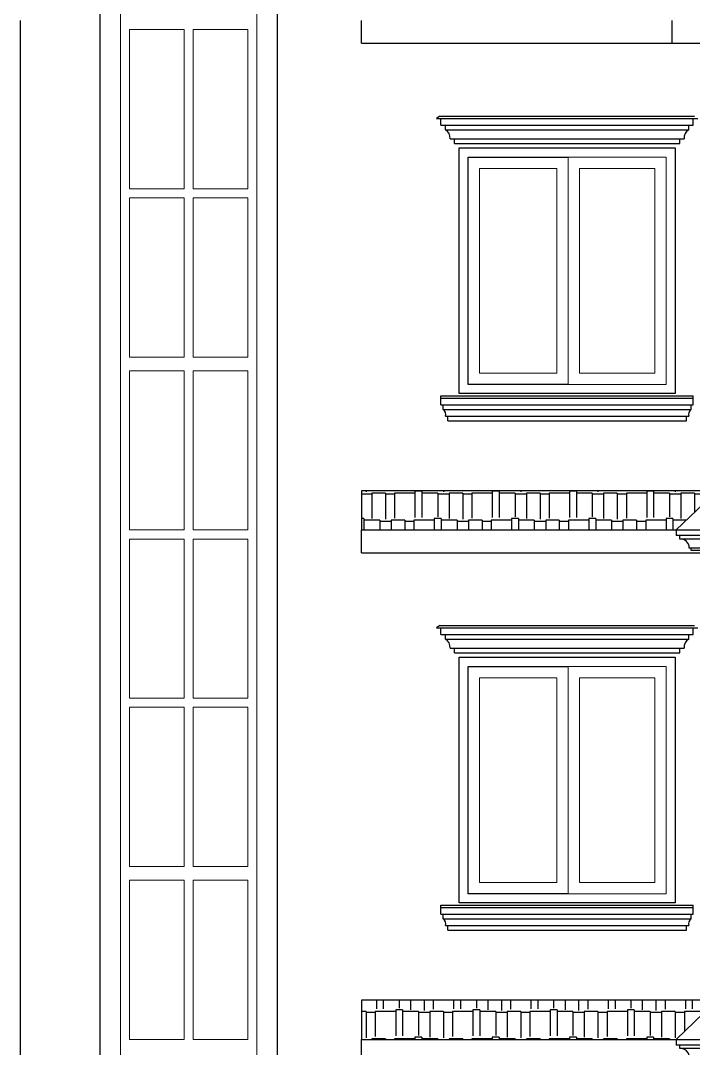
# Model space of a CAD drawing. Header units: inches. Extents: x 1397 to 20304, y -27267 to -746.
# Drawn here: x 13766.2 to 13914.3, y -23878.8 to -23652.8 of the extents above; entities that cross this region are included whole.
import ezdxf

# ---------------------------------------------------------------- set-up
doc = ezdxf.new("R2010")
doc.units = ezdxf.units.IN
doc.header["$LTSCALE"] = 17
doc.header["$MEASUREMENT"] = 0
for name, color, linetype, lineweight in [('25 BOT BAR', 12, 'Continuous', 25), ('ELEVATION', 7, 'Continuous', 25), ('WINDOW FRAME', 161, 'Continuous', 20)]:
    doc.layers.add(name, color=color, linetype=linetype, lineweight=lineweight)
pattern_1 = [(180, (0, -2672.648), (-12.75, -6), [3, -2.5, 3.5, -1.5, 4.5, -2]), (180, (-3, -2672.898), (-12.75, -6), [2.5, -9.5, 2, -3]), (180, (-9, -2672.273), (-12.75, -6), [1.5, -15.5]), (270, (0, -2672.6483), (4.25, -6), [5.75, -18.25]), (270, (-3, -2672.6483), (4.25, -6), [5.625, -18.375]), (270, (-5.5, -2672.6483), (4.25, -6), [5.25, -18.75]), (270, (-9, -2672.2733), (4.25, -6), [5.75, -18.25]), (270, (-10.5, -2672.2733), (4.25, -6), [5.75, -18.25]), (270, (-15, -2672.6483), (4.25, -6), [5.5, -18.5])]

msp = doc.modelspace()

# ---------------------------------------------------------------- hatches: boundary and pattern name
at = {"layer": '25 BOT BAR'}
h = msp.add_hatch(dxfattribs=at)
h.set_pattern_fill('AR-RSHKE', color=8, scale=0.5, angle=180)
h.set_pattern_definition(pattern_1)
h.paths.add_polyline_path([(13841.23, -23756.13), (13841.23, -23764.76), (13910.48, -23764.76), (13916.48, -23759.01), (13916.48, -23756.13)])
h = msp.add_hatch(dxfattribs=at)
h.set_pattern_fill('AR-RSHKE', color=8, scale=0.5, angle=180)
h.set_pattern_definition(pattern_1)
h.paths.add_polyline_path([(13841.23, -23868.13), (13841.23, -23876.76), (13910.48, -23876.76), (13916.48, -23871.01), (13916.48, -23868.13)])

# ---------------------------------------------------------------- linework, layer by layer
for p, q in [((13783.73, -24061.76), (13783.73, -23565.92)), ((13822.73, -24061.76), (13822.73, -23565.92)), ((13766.23, -23764.76), (13766.23, -23652.76)), ((13841.23, -23657.76), (13841.23, -23652.76)), ((13909.48, -23652.76), (13909.48, -23657.76)), ((13841.23, -23657.76), (14264.23, -23657.76)), ((13858.47, -23673.76), (13857.72, -23674.26)), ((13857.72, -23674.26), (13915.23, -23674.26)), ((13858.47, -23673.76), (13914.48, -23673.76)), ((13858.72, -23675.76), (13858.72, -23674.26)), ((13858.72, -23675.76), (13914.23, -23675.76)), ((13859.72, -23676.76), (13859.72, -23675.76)), ((13913.23, -23676.76), (13913.23, -23675.76)), ((13914.23, -23675.76), (13914.23, -23674.26)), ((13859.72, -23676.76), (13913.23, -23676.76)), ((13860.72, -23678.76), (13912.23, -23678.76)), ((13861.72, -23679.76), (13861.72, -23678.76)), ((13861.72, -23679.76), (13911.23, -23679.76)), ((13911.23, -23679.76), (13911.23, -23678.76)), ((13858.72, -23735.26), (13914.23, -23735.26)), ((13858.72, -23737.26), (13858.72, -23735.26)), ((13858.72, -23735.76), (13914.23, -23735.76)), ((13914.23, -23737.26), (13914.23, -23735.26)), ((13858.72, -23737.26), (13914.23, -23737.26)), ((13859.22, -23738.26), (13859.22, -23737.26)), ((13859.22, -23738.26), (13913.73, -23738.26)), ((13913.73, -23738.26), (13913.73, -23737.26)), ((13859.72, -23739.76), (13913.23, -23739.76)), ((13860.22, -23740.76), (13860.22, -23739.76)), ((13860.22, -23740.76), (13912.73, -23740.76)), ((13912.73, -23740.76), (13912.73, -23739.76)), ((13841.23, -23756.13), (13841.23, -23764.76)), ((13916.48, -23759.01), (13910.48, -23764.76)), ((13766.23, -23876.76), (13766.23, -23764.76)), ((13841.23, -23764.76), (14086.97, -23764.76)), ((13841.23, -23769.76), (13841.23, -23764.76)), ((13841.23, -23764.76), (14086.97, -23764.76)), ((13841.23, -23769.76), (13841.23, -23764.76)), ((13910.48, -23764.76), (13910.48, -23766.01)), ((14070.48, -23766.01), (13910.48, -23766.01)), ((13911.29, -23766.76), (13911.29, -23766.01)), ((14068.92, -23766.76), (13911.29, -23766.76)), ((13911.79, -23766.76), (13911.29, -23766.76)), ((13913.29, -23768.76), (13913.29, -23768.26)), ((13841.23, -23769.76), (14086.97, -23769.76)), ((13841.23, -23769.76), (13915.29, -23769.76)), ((14067.42, -23768.76), (13913.29, -23768.76)), ((13913.79, -23769.26), (13913.79, -23768.76)), ((14066.92, -23769.26), (13913.79, -23769.26)), ((13858.47, -23785.76), (13857.72, -23786.26)), ((13857.72, -23786.26), (13915.23, -23786.26)), ((13858.47, -23785.76), (13914.48, -23785.76)), ((13858.72, -23787.76), (13858.72, -23786.26)), ((13914.23, -23787.76), (13914.23, -23786.26)), ((13858.72, -23787.76), (13914.23, -23787.76)), ((13859.72, -23788.76), (13859.72, -23787.76)), ((13859.72, -23788.76), (13913.23, -23788.76)), ((13913.23, -23788.76), (13913.23, -23787.76)), ((13860.72, -23790.76), (13912.23, -23790.76)), ((13861.72, -23791.76), (13861.72, -23790.76)), ((13911.23, -23791.76), (13911.23, -23790.76)), ((13861.72, -23791.76), (13911.23, -23791.76)), ((13858.72, -23847.26), (13914.23, -23847.26)), ((13858.72, -23849.26), (13858.72, -23847.26)), ((13914.23, -23849.26), (13914.23, -23847.26)), ((13858.72, -23847.76), (13914.23, -23847.76)), ((13858.72, -23849.26), (13914.23, -23849.26)), ((13859.22, -23850.26), (13859.22, -23849.26)), ((13913.73, -23850.26), (13913.73, -23849.26)), ((13859.22, -23850.26), (13913.73, -23850.26)), ((13859.72, -23851.76), (13913.23, -23851.76)), ((13860.22, -23852.76), (13860.22, -23851.76)), ((13912.73, -23852.76), (13912.73, -23851.76)), ((13860.22, -23852.76), (13912.73, -23852.76)), ((13841.23, -23868.13), (13841.23, -23876.76)), ((13916.48, -23871.01), (13910.48, -23876.76)), ((13766.23, -23988.76), (13766.23, -23876.76)), ((13841.23, -23876.76), (14086.97, -23876.76)), ((13841.23, -23881.76), (13841.23, -23876.76)), ((13841.23, -23876.76), (14086.97, -23876.76)), ((13841.23, -23881.76), (13841.23, -23876.76)), ((13910.48, -23876.76), (13910.48, -23878.01)), ((14070.48, -23878.01), (13910.48, -23878.01)), ((13911.29, -23878.76), (13911.29, -23878.01)), ((14068.92, -23878.76), (13911.29, -23878.76)), ((13911.79, -23878.76), (13911.29, -23878.76))]:
    msp.add_line(p, q, dxfattribs=at)
for points in [[(13886.72, -23732.76), (13864.72, -23732.76), (13864.72, -23682.76), (13886.72, -23682.76)], [(13841.23, -23756.13), (13841.23, -23764.76), (13910.48, -23764.76), (13916.48, -23759.01), (13916.48, -23756.13), (13841.23, -23756.13)], [(13886.72, -23844.76), (13864.72, -23844.76), (13864.72, -23794.76), (13886.72, -23794.76)], [(13841.23, -23868.13), (13841.23, -23876.76), (13910.48, -23876.76), (13916.48, -23871.01), (13916.48, -23868.13), (13841.23, -23868.13)]]:
    msp.add_lwpolyline(points, dxfattribs=at)
for centre, radius, start, end in [((13858.8, -23678.47), 1.93, 351.2663, 61.8638), ((13914.15, -23678.47), 1.93, 118.1362, 188.7337), ((13858.28, -23739.41), 1.48, 346.2102, 50.6596), ((13914.67, -23739.41), 1.48, 129.3404, 193.7898), ((13911.39, -23768.66), 1.94, 11.7956, 78.2041), ((13858.8, -23790.47), 1.93, 351.2663, 61.8638), ((13914.15, -23790.47), 1.93, 118.1362, 188.7337), ((13858.28, -23851.41), 1.48, 346.2102, 50.6596), ((13914.67, -23851.41), 1.48, 129.3404, 193.7898), ((13911.39, -23880.66), 1.94, 11.7956, 78.2041)]:
    msp.add_arc(centre, radius, start, end, dxfattribs=at)
at = {"layer": 'ELEVATION', "linetype": 'Continuous'}
for points in [[(13862.72, -23694.76), (13862.72, -23680.76), (13910.23, -23680.76), (13910.23, -23734.76), (13862.72, -23734.76), (13862.72, -23694.76)], [(13862.72, -23806.76), (13862.72, -23792.76), (13910.23, -23792.76), (13910.23, -23846.76), (13862.72, -23846.76), (13862.72, -23806.76)]]:
    msp.add_lwpolyline(points, dxfattribs=at)
at = {"layer": 'WINDOW FRAME'}
for p, q in [((13788.23, -24058.76), (13788.23, -23568.76)), ((13818.23, -24058.76), (13818.23, -23568.76)), ((13802.23, -23654.76), (13790.23, -23654.76)), ((13802.23, -23654.76), (13790.23, -23654.76)), ((13790.23, -23689.76), (13790.23, -23654.76)), ((13802.23, -23654.76), (13802.23, -23689.76)), ((13816.23, -23654.76), (13804.23, -23654.76)), ((13816.23, -23654.76), (13804.23, -23654.76)), ((13804.23, -23654.76), (13804.23, -23689.76)), ((13816.23, -23689.76), (13816.23, -23654.76)), ((13886.72, -23682.76), (13886.72, -23732.76)), ((13886.72, -23732.76), (13886.72, -23682.76)), ((13802.23, -23689.76), (13790.23, -23689.76)), ((13816.23, -23689.76), (13804.23, -23689.76)), ((13790.23, -23726.76), (13790.23, -23691.76)), ((13802.23, -23691.76), (13790.23, -23691.76)), ((13802.23, -23691.76), (13802.23, -23726.76)), ((13816.23, -23691.76), (13804.23, -23691.76)), ((13804.23, -23691.76), (13804.23, -23726.76)), ((13816.23, -23726.76), (13816.23, -23691.76)), ((13802.23, -23726.76), (13790.23, -23726.76)), ((13816.23, -23726.76), (13804.23, -23726.76)), ((13790.23, -23764.76), (13790.23, -23729.76)), ((13802.23, -23729.76), (13790.23, -23729.76)), ((13802.23, -23729.76), (13802.23, -23764.76)), ((13816.23, -23729.76), (13804.23, -23729.76)), ((13804.23, -23729.76), (13804.23, -23764.76)), ((13816.23, -23764.76), (13816.23, -23729.76)), ((13802.23, -23764.76), (13790.23, -23764.76)), ((13816.23, -23764.76), (13804.23, -23764.76)), ((13790.23, -23801.76), (13790.23, -23766.76)), ((13802.23, -23766.76), (13790.23, -23766.76)), ((13790.23, -23801.76), (13790.23, -23766.76)), ((13802.23, -23766.76), (13790.23, -23766.76)), ((13802.23, -23766.76), (13802.23, -23801.76)), ((13816.23, -23766.76), (13804.23, -23766.76)), ((13816.23, -23766.76), (13804.23, -23766.76)), ((13804.23, -23766.76), (13804.23, -23801.76)), ((13816.23, -23801.76), (13816.23, -23766.76)), ((13816.23, -23801.76), (13816.23, -23766.76)), ((13886.72, -23794.76), (13886.72, -23844.76)), ((13886.72, -23844.76), (13886.72, -23794.76)), ((13802.23, -23801.76), (13790.23, -23801.76)), ((13816.23, -23801.76), (13804.23, -23801.76)), ((13790.23, -23838.76), (13790.23, -23803.76)), ((13790.23, -23838.76), (13790.23, -23803.76)), ((13802.23, -23803.76), (13790.23, -23803.76)), ((13802.23, -23803.76), (13802.23, -23838.76)), ((13816.23, -23803.76), (13804.23, -23803.76)), ((13804.23, -23803.76), (13804.23, -23838.76)), ((13816.23, -23838.76), (13816.23, -23803.76)), ((13816.23, -23838.76), (13816.23, -23803.76)), ((13802.23, -23838.76), (13790.23, -23838.76)), ((13816.23, -23838.76), (13804.23, -23838.76)), ((13790.23, -23876.76), (13790.23, -23841.76)), ((13790.23, -23876.76), (13790.23, -23841.76)), ((13802.23, -23841.76), (13790.23, -23841.76)), ((13802.23, -23841.76), (13802.23, -23876.76)), ((13816.23, -23841.76), (13804.23, -23841.76)), ((13804.23, -23841.76), (13804.23, -23876.76)), ((13816.23, -23876.76), (13816.23, -23841.76)), ((13816.23, -23876.76), (13816.23, -23841.76)), ((13802.23, -23876.76), (13790.23, -23876.76)), ((13816.23, -23876.76), (13804.23, -23876.76))]:
    msp.add_line(p, q, dxfattribs=at)
for points in [[(13886.72, -23682.76), (13864.72, -23682.76), (13864.72, -23732.76), (13886.72, -23732.76)], [(13884.22, -23685.26), (13867.22, -23685.26), (13867.22, -23730.26), (13884.22, -23730.26)], [(13889.22, -23685.26), (13905.73, -23685.26), (13905.73, -23730.26), (13889.22, -23730.26)], [(13886.72, -23794.76), (13864.72, -23794.76), (13864.72, -23844.76), (13886.72, -23844.76)], [(13884.22, -23797.26), (13867.22, -23797.26), (13867.22, -23842.26), (13884.22, -23842.26)], [(13889.22, -23797.26), (13905.73, -23797.26), (13905.73, -23842.26), (13889.22, -23842.26)]]:
    msp.add_lwpolyline(points, close=True, dxfattribs=at)
for points in [[(13886.72, -23682.76), (13908.23, -23682.76), (13908.23, -23732.76), (13886.72, -23732.76)], [(13886.72, -23794.76), (13908.23, -23794.76), (13908.23, -23844.76), (13886.72, -23844.76)]]:
    msp.add_lwpolyline(points, dxfattribs=at)

doc.saveas('drawing.dxf')
